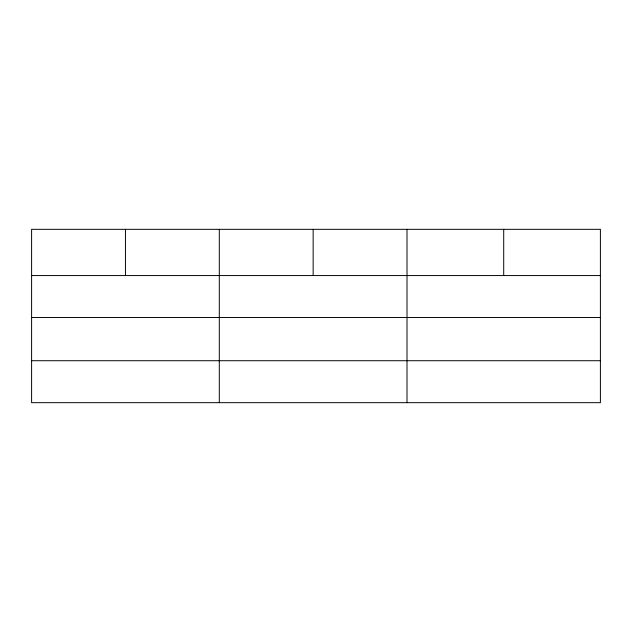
<?xml version="1.0" encoding="UTF-8"?>
<svg xmlns="http://www.w3.org/2000/svg" width="632" height="632" viewBox="0 0 632 632"><rect width="100%" height="100%" fill="white"/><g stroke="black" fill="none" stroke-linecap="round" stroke-linejoin="round"><path stroke-width="0.95" d="M600.4 317.501L600.4 229.329L31.6 229.329L31.6 402.671L600.4 402.671L600.4 317.501L31.6 317.501M31.6 275.56L600.4 275.56M31.6 360.722L600.4 360.722M503.704 229.329L503.704 275.56M407.008 229.329L407.008 402.671M313.156 229.329L313.156 275.56M219.304 229.329L219.304 402.671M125.452 229.329L125.452 275.56"/></g></svg>
